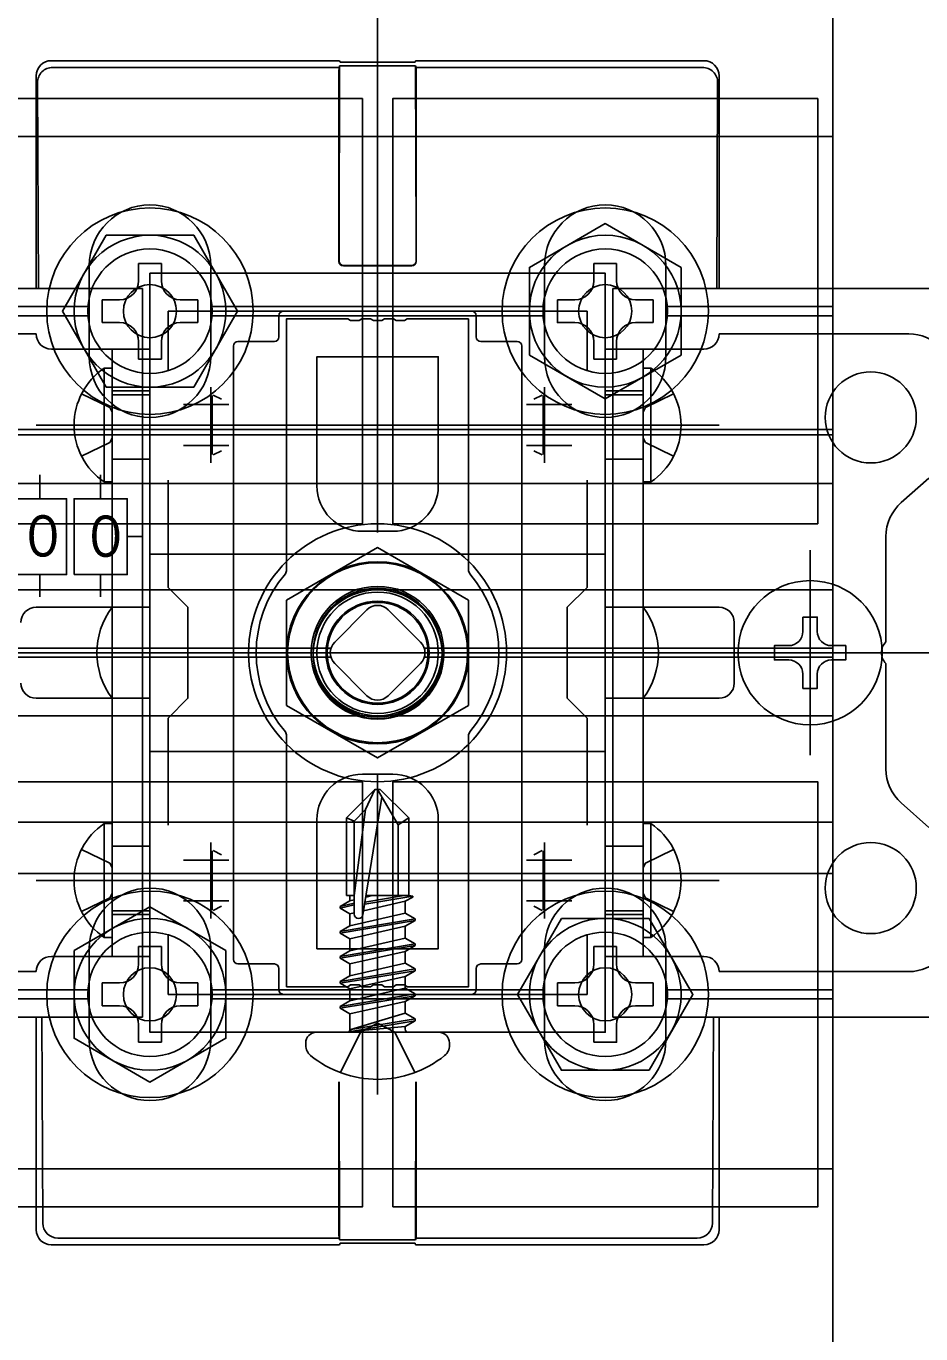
# Model space of a CAD drawing. Units: millimetres, scale not verified. Extents: x -875 to 875, y -1300 to 1293.
# Drawn here: x 45.8 to 104.8, y 725.5 to 811.7 of the extents above; entities that cross this region are included whole.
import ezdxf
from ezdxf.enums import TextEntityAlignment as Align

# ---------------------------------------------------------------- set-up
doc = ezdxf.new("R2010")
doc.units = ezdxf.units.MM
doc.header["$LTSCALE"] = 8
for name, color, linetype in [('0-3_YKK_11', 7, 'Continuous'), ('0-4_YKK_12', 2, 'Continuous'), ('0-5_YKK_13', 4, 'Continuous'), ('0-6_YKK_D', 6, 'Continuous'), ('0-8_YSS_K', 3, 'Continuous')]:
    doc.layers.add(name, color=color, linetype=linetype)
doc.styles.add('ＭＳ ゴシック', font='')
doc.styles.get('ＭＳ ゴシック').set_extended_font_data('MS Gothic')

msp = doc.modelspace()

# ---------------------------------------------------------------- linework, layer by layer
at = {"layer": '0-3_YKK_11'}
for p, q in [((58, 787.9), (58, 782.9)), ((80, 787.9), (80, 782.9)), ((55.5, 785.4), (60.5, 785.4)), ((77.5, 785.4), (82.5, 785.4)), ((58, 757.9), (58, 752.9)), ((80, 757.9), (80, 752.9)), ((55.5, 755.4), (60.5, 755.4)), ((77.5, 755.4), (82.5, 755.4))]:
    msp.add_line(p, q, dxfattribs=at)
msp.add_lwpolyline([(54, 795.4), (54, 745.4), (84, 745.4), (84, 795.4)], close=True, dxfattribs=at)
for points in [[(55.2, 789.033), (55.2, 792.9), (82.8, 792.9), (82.8, 789.033)], [(55.2, 759.033), (55.2, 766.1), (56.5, 767.4), (56.5, 773.4), (55.2, 774.7), (55.2, 781.767)], [(82.8, 781.767), (82.8, 774.7), (81.5, 773.4), (81.5, 767.4), (82.8, 766.1), (82.8, 759.033)], [(82.8, 751.767), (82.8, 747.9), (55.2, 747.9), (55.2, 751.767)]]:
    msp.add_lwpolyline(points, dxfattribs=at)
at = {"layer": '0-4_YKK_12'}
for p, q in [((53.5, 794.4), (53.5, 746.4)), ((291.5, 794.4), (84.5, 794.4)), ((84.5, 794.4), (84.5, 746.4)), ((291.5, 746.4), (84.5, 746.4))]:
    msp.add_line(p, q, dxfattribs=at)
for points in [[(53.5, 794.4), (-207.322, 794.4), (-225, 794.4)], [(53.5, 746.4), (-159.322, 746.4), (-177, 746.4)]]:
    msp.add_lwpolyline(points, dxfattribs=at)
msp.add_circle((69, 770.4), 6, dxfattribs=at)
at = {"layer": '0-5_YKK_13'}
for p, q in [((66.5, 809.4), (47.5, 809.4)), ((66.464, 808.958), (47.591, 808.958)), ((66.464, 808.958), (66.499, 809.063)), ((66.499, 809.063), (71.501, 809.063)), ((66.5, 809.4), (66.535, 809.295)), ((66.535, 809.295), (71.465, 809.295)), ((71.465, 809.295), (71.5, 809.4)), ((90.5, 809.4), (71.5, 809.4)), ((71.536, 808.958), (71.501, 809.063)), ((90.409, 808.958), (71.536, 808.958)), ((46.5, 794.4), (46.5, 808.4)), ((91.5, 808.4), (91.5, 794.4)), ((46.653, 794.4), (46.591, 807.953)), ((91.409, 807.953), (91.347, 794.4)), ((39, 804.4), (99, 804.4)), ((53.25, 796.05), (53.25, 794.9)), ((53.25, 796.05), (54.75, 796.05)), ((54.75, 794.9), (54.75, 796.05)), ((84.75, 796.05), (83.25, 796.05)), ((83.25, 796.05), (83.25, 794.9)), ((84.75, 794.9), (84.75, 796.05)), ((50, 789.9), (50, 795.9)), ((58, 789.9), (58, 795.9)), ((66.748, 795.883), (71.252, 795.883)), ((66.765, 795.9), (71.235, 795.9)), ((80, 789.9), (80, 795.9)), ((88, 789.9), (88, 795.9)), ((50.85, 793.65), (50.85, 792.15)), ((52, 793.65), (50.85, 793.65)), ((57.15, 793.65), (56, 793.65)), ((57.15, 792.15), (57.15, 793.65)), ((82, 793.65), (80.85, 793.65)), ((87.15, 793.65), (86, 793.65)), ((87.15, 793.65), (87.15, 792.15)), ((39, 793.2), (50, 793.2)), ((39, 792.6), (50, 792.6)), ((58, 793.2), (80, 793.2)), ((58, 792.6), (80, 792.6)), ((62.5, 792.6), (62.5, 791.2)), ((75.2, 792.9), (62.8, 792.9)), ((75.5, 791.2), (75.5, 792.6)), ((88, 793.2), (99, 793.2)), ((88, 792.6), (99, 792.6)), ((50.85, 792.15), (52, 792.15)), ((56, 792.15), (57.15, 792.15)), ((86, 792.15), (87.15, 792.15)), ((46.5, 791.4), (34, 791.4)), ((53.25, 790.9), (53.25, 789.75)), ((62.2, 790.9), (59.8, 790.9)), ((78.2, 790.9), (75.8, 790.9)), ((83.25, 790.9), (83.25, 789.75)), ((84.75, 789.75), (84.75, 790.9)), ((91.5, 791.4), (104, 791.4)), ((47.5, 790.4), (51.5, 790.4)), ((59.5, 790.6), (59.5, 750.2)), ((78.5, 750.2), (78.5, 790.6)), ((90.5, 790.4), (86.5, 790.4)), ((50.991, 789.15), (51.5, 789.15)), ((51.5, 789.15), (51.5, 781.65)), ((83.25, 789.75), (84.75, 789.75)), ((87.009, 789.15), (86.5, 789.15)), ((86.5, 789.15), (86.5, 781.65)), ((51.5, 787.65), (54, 787.65)), ((54, 787.4), (51.5, 787.4)), ((58.1, 787.351), (58.1, 783.449)), ((58.711, 787.094), (58.164, 787.368)), ((79.289, 787.094), (79.836, 787.368)), ((79.9, 787.351), (79.9, 783.449)), ((86.5, 787.65), (84, 787.65)), ((84, 787.4), (86.5, 787.4)), ((56.199, 786.746), (59.195, 786.746)), ((59.5, 786.555), (59.5, 784.245)), ((78.5, 786.555), (78.5, 784.245)), ((81.801, 786.746), (78.805, 786.746)), ((46.5, 785.4), (62, 785.4)), ((91.5, 785.4), (76, 785.4)), ((99, 784.759), (99, 785.108)), ((99, 755.87), (99, 784.759)), ((49.491, 783.35), (51.346, 784.255)), ((51.346, 784.255), (51.5, 784.544)), ((56.199, 784.054), (59.195, 784.054)), ((81.801, 784.054), (78.805, 784.054)), ((86.654, 784.255), (86.5, 784.544)), ((88.509, 783.35), (86.654, 784.255)), ((51.5, 783.15), (54, 783.15)), ((58.711, 783.706), (58.164, 783.432)), ((79.289, 783.706), (79.836, 783.432)), ((86.5, 783.15), (84, 783.15)), ((39, 781.55), (99, 781.55)), ((46.75, 782.11), (46.75, 780.55)), ((50.75, 782.11), (50.75, 780.55)), ((105.322, 781.908), (103.507, 780.295)), ((53.535, 778.05), (52.5, 778.05)), ((70, 778.4), (68, 778.4)), ((102.5, 778.053), (102.5, 771.114)), ((97.5, 763.65), (97.5, 777.15)), ((46.75, 775.55), (46.75, 774.075)), ((50.75, 775.55), (50.75, 774.075)), ((39, 774.55), (99, 774.55)), ((46.5, 773.4), (51.5, 773.4)), ((51.5, 773.4), (54, 773.4)), ((66.172, 771.107), (68.293, 773.228)), ((69.707, 773.228), (71.828, 771.107)), ((86.5, 773.4), (84, 773.4)), ((91.5, 773.4), (86.5, 773.4)), ((97.03, 771.81), (97.03, 772.75)), ((92.5, 768.4), (92.5, 772.4)), ((47.25, 770.4), (33.75, 770.4)), ((65.925, 770.7), (39, 770.7)), ((39, 770.1), (65.925, 770.1)), ((99, 770.7), (72.075, 770.7)), ((72.075, 770.1), (99, 770.1)), ((90.75, 770.4), (104.25, 770.4)), ((68.293, 767.572), (66.172, 769.693)), ((71.828, 769.693), (69.707, 767.572)), ((102.5, 769.686), (102.5, 762.747)), ((51.5, 767.4), (46.5, 767.4)), ((51.5, 767.4), (54, 767.4)), ((86.5, 767.4), (84, 767.4)), ((86.5, 767.4), (91.5, 767.4)), ((39, 766.25), (99, 766.25)), ((70, 762.4), (68, 762.4)), ((69, 741.3), (69, 762.402)), ((68.825, 761.4), (66.95, 759.525)), ((68.035, 753.147), (69.289, 760.899)), ((68.207, 760.074), (68.825, 761.4)), ((69.175, 761.4), (68.825, 761.4)), ((70.35, 759.062), (69, 761.4)), ((69.175, 761.4), (71.05, 759.525)), ((67.45, 754.4), (68.207, 760.074)), ((105.322, 758.892), (103.507, 760.505)), ((39, 759.25), (99, 759.25)), ((50.991, 759.15), (51.5, 759.15)), ((50.991, 759.15), (50.991, 751.65)), ((51.5, 759.15), (51.5, 751.65)), ((66.95, 754.4), (66.95, 759.525)), ((67.45, 759.318), (66.95, 759.525)), ((71.05, 754.4), (71.05, 759.525)), ((87.009, 759.15), (86.5, 759.15)), ((86.5, 759.15), (86.5, 751.65)), ((87.009, 759.15), (87.009, 751.65)), ((51.5, 757.65), (54, 757.65)), ((58.1, 757.351), (58.1, 753.449)), ((58.711, 757.094), (58.164, 757.368)), ((79.289, 757.094), (79.836, 757.368)), ((79.9, 757.351), (79.9, 753.449)), ((86.5, 757.65), (84, 757.65)), ((56.199, 756.746), (59.195, 756.746)), ((59.5, 756.555), (59.5, 754.245)), ((78.5, 756.555), (78.5, 754.245)), ((81.801, 756.746), (78.805, 756.746)), ((39, 755.87), (99, 755.87)), ((46.5, 755.4), (62, 755.4)), ((91.5, 755.4), (76, 755.4)), ((56.199, 754.054), (59.195, 754.054)), ((58.711, 753.706), (58.164, 753.432)), ((66.528, 753.697), (67.176, 754.07)), ((66.528, 753.697), (67.45, 753.905)), ((66.528, 753.579), (67.45, 753.787)), ((66.95, 754.4), (67.45, 754.4)), ((67.176, 754.4), (67.176, 754.07)), ((67.176, 754.07), (67.45, 754.132)), ((68.077, 753.409), (70.824, 754.029)), ((71.311, 754.376), (68.149, 753.849)), ((70.749, 754.4), (68.168, 753.97)), ((68.636, 754.4), (68.223, 754.307)), ((68.238, 754.4), (71.05, 754.4)), ((71.311, 754.31), (70.824, 754.029)), ((70.824, 753.246), (70.824, 754.029)), ((71.311, 754.376), (71.05, 754.4)), ((71.311, 754.376), (71.311, 754.376)), ((71.311, 754.376), (71.311, 754.31)), ((81.801, 754.054), (78.805, 754.054)), ((79.289, 753.706), (79.836, 753.432)), ((54, 753.4), (51.5, 753.4)), ((51.5, 753.15), (54, 753.15)), ((66.528, 753.579), (66.528, 753.697)), ((66.528, 753.579), (67.176, 753.205)), ((66.528, 752.049), (71.472, 752.873)), ((67.176, 753.205), (67.45, 753.267)), ((67.176, 752.422), (70.824, 753.246)), ((67.176, 752.422), (67.176, 753.205)), ((71.472, 752.873), (70.824, 753.246)), ((71.472, 752.755), (71.472, 752.873)), ((84, 753.4), (86.5, 753.4)), ((86.5, 753.15), (84, 753.15)), ((71.472, 752.755), (66.528, 751.931)), ((66.528, 752.049), (67.176, 752.422)), ((66.528, 751.931), (66.528, 752.049)), ((67.176, 751.557), (70.824, 752.381)), ((71.472, 752.755), (70.824, 752.381)), ((70.824, 751.599), (70.824, 752.381)), ((50.991, 751.65), (51.5, 751.65)), ((66.528, 751.931), (67.176, 751.557)), ((66.528, 750.401), (71.472, 751.225)), ((67.176, 750.775), (70.824, 751.599)), ((67.176, 750.775), (67.176, 751.557)), ((71.472, 751.225), (70.824, 751.599)), ((71.472, 751.107), (71.472, 751.225)), ((87.009, 751.65), (86.5, 751.65)), ((47.5, 750.4), (51.5, 750.4)), ((50, 750.9), (50, 744.9)), ((54.75, 751.05), (53.25, 751.05)), ((53.25, 751.05), (53.25, 749.9)), ((54.75, 749.9), (54.75, 751.05)), ((58, 750.9), (58, 744.9)), ((71.472, 751.107), (66.528, 750.283)), ((66.528, 750.401), (67.176, 750.775)), ((66.528, 750.283), (66.528, 750.401)), ((66.528, 750.283), (67.176, 749.909)), ((67.176, 749.909), (70.824, 750.733)), ((71.472, 751.107), (70.824, 750.733)), ((70.824, 749.951), (70.824, 750.733)), ((80, 750.9), (80, 744.9)), ((83.25, 751.05), (83.25, 749.9)), ((83.25, 751.05), (84.75, 751.05)), ((84.75, 749.9), (84.75, 751.05)), ((90.5, 750.4), (86.5, 750.4)), ((88, 750.9), (88, 744.9)), ((46.5, 749.4), (34, 749.4)), ((59.8, 749.9), (62.2, 749.9)), ((62.5, 749.6), (62.5, 748.2)), ((66.528, 748.753), (71.472, 749.577)), ((71.472, 749.459), (66.528, 748.635)), ((67.176, 749.127), (70.824, 749.951)), ((67.176, 749.127), (67.176, 749.909)), ((71.472, 749.577), (70.824, 749.951)), ((71.472, 749.459), (70.824, 749.085)), ((71.472, 749.459), (71.472, 749.577)), ((75.5, 748.2), (75.5, 749.6)), ((75.8, 749.9), (78.2, 749.9)), ((91.5, 749.4), (104, 749.4)), ((52, 748.65), (50.85, 748.65)), ((57.15, 748.65), (56, 748.65)), ((57.15, 748.65), (57.15, 747.15)), ((66.528, 748.753), (67.176, 749.127)), ((66.528, 748.635), (66.528, 748.753)), ((66.528, 748.635), (67.176, 748.261)), ((67.176, 748.261), (70.824, 749.085)), ((70.824, 748.303), (70.824, 749.085)), ((80.85, 748.65), (80.85, 747.15)), ((82, 748.65), (80.85, 748.65)), ((87.15, 748.65), (86, 748.65)), ((87.15, 747.15), (87.15, 748.65)), ((39, 748.2), (50, 748.2)), ((58, 748.2), (80, 748.2)), ((62.8, 747.9), (75.2, 747.9)), ((71.472, 747.811), (66.528, 746.987)), ((67.176, 747.479), (70.824, 748.303)), ((67.176, 747.479), (67.176, 748.261)), ((71.472, 747.811), (70.824, 747.438)), ((71.472, 747.811), (71.472, 747.929)), ((88, 748.2), (99, 748.2)), ((39, 747.6), (50, 747.6)), ((56, 747.15), (57.15, 747.15)), ((58, 747.6), (80, 747.6)), ((66.528, 747.105), (67.176, 747.479)), ((66.528, 746.987), (66.528, 747.105)), ((66.528, 746.987), (67.176, 746.614)), ((67.176, 746.614), (70.824, 747.438)), ((70.824, 746.655), (70.824, 747.438)), ((80.85, 747.15), (82, 747.15)), ((86, 747.15), (87.15, 747.15)), ((88, 747.6), (99, 747.6)), ((46.5, 732.399), (46.5, 746.4)), ((46.934, 732.836), (46.872, 746.4)), ((67.176, 745.6), (67.176, 746.614)), ((70.824, 746.655), (67.234, 745.575)), ((67.234, 745.575), (71.472, 746.281)), ((71.472, 746.163), (67.234, 745.457)), ((67.875, 745.4), (69, 745.998)), ((70.125, 745.4), (69, 745.998)), ((71.472, 746.163), (70.824, 745.79)), ((71.472, 746.163), (71.472, 746.281)), ((91.128, 746.4), (91.066, 732.836)), ((91.5, 746.4), (91.5, 732.399)), ((53.25, 745.9), (53.25, 744.75)), ((54.75, 744.75), (54.75, 745.9)), ((64.965, 745.4), (73.035, 745.4)), ((67.875, 745.4), (66.55, 742.743)), ((67.234, 745.457), (70.824, 745.79)), ((67.234, 745.457), (67.234, 745.575)), ((70.125, 745.4), (71.45, 742.743)), ((70.824, 745.6), (70.824, 745.79)), ((83.25, 745.9), (83.25, 744.75)), ((53.25, 744.75), (54.75, 744.75)), ((64.265, 744.538), (64.265, 744.7)), ((73.735, 744.538), (73.735, 744.7)), ((66.448, 742.135), (66.448, 732.841)), ((66.499, 731.737), (66.472, 742.127)), ((71.501, 731.737), (71.528, 742.127)), ((71.552, 742.135), (71.552, 732.841)), ((39, 736.4), (99, 736.4)), ((66.5, 731.4), (47.494, 731.4)), ((66.464, 731.842), (47.933, 731.842)), ((66.464, 731.842), (66.499, 731.737)), ((66.499, 731.737), (71.501, 731.737)), ((66.5, 731.4), (66.535, 731.505)), ((66.535, 731.505), (71.465, 731.505)), ((71.465, 731.505), (71.5, 731.4)), ((90.506, 731.4), (71.5, 731.4)), ((71.536, 731.842), (71.501, 731.737)), ((90.067, 731.842), (71.536, 731.842))]:
    msp.add_line(p, q, dxfattribs=at)
for points in [[(99, 869.1), (99, 671.7), (39, 671.7), (39, 869.1)], [(40, 778.9), (68, 778.9), (68, 806.9), (40, 806.9)], [(70, 778.9), (98, 778.9), (98, 806.9), (70, 806.9)], [(89, 795.787), (84, 798.674), (79, 795.787), (79, 790.013), (84, 787.126), (89, 790.013)], [(51.113, 797.9), (48.226, 792.9), (51.113, 787.9), (56.887, 787.9), (59.774, 792.9), (56.887, 797.9)], [(54, 790.4), (54, 750.4), (51.5, 750.4), (51.5, 790.4)], [(84, 790.4), (84, 750.4), (86.5, 750.4), (86.5, 790.4)], [(84, 785.4), (84, 755.4), (54, 755.4), (54, 785.4)], [(45, 775.55), (48.5, 775.55), (48.5, 780.55), (45, 780.55)], [(49, 775.55), (52.5, 775.55), (52.5, 780.55), (49, 780.55)], [(63, 773.864), (69, 777.328), (75, 773.864), (75, 766.936), (69, 763.472), (63, 766.936)], [(54, 763.9), (54, 776.9), (84, 776.9), (84, 763.9)], [(40, 733.9), (68, 733.9), (68, 761.9), (40, 761.9)], [(70, 733.9), (98, 733.9), (98, 761.9), (70, 761.9)], [(59, 750.787), (54, 753.674), (49, 750.787), (49, 745.013), (54, 742.126), (59, 745.013)], [(81.113, 752.9), (78.226, 747.9), (81.113, 742.9), (86.887, 742.9), (89.774, 747.9), (86.887, 752.9)]]:
    msp.add_lwpolyline(points, close=True, dxfattribs=at)
for points in [[(66.499, 809.063), (66.469, 797.588), (66.466, 796.201)], [(71.501, 809.063), (71.531, 797.588), (71.534, 796.201)], [(66.448, 796.182), (66.448, 797.588), (66.448, 807.959)], [(71.552, 796.182), (71.552, 797.588), (71.552, 807.959)], [(80.85, 793.65), (80.85, 792.15), (82, 792.15)], [(62.928, 775.608), (63, 775.804), (63, 792.4), (67.042, 792.4), (67.225, 792.28), (67.775, 792.28), (67.958, 792.4), (68.542, 792.4), (68.725, 792.28), (69.275, 792.28), (69.458, 792.4), (70.042, 792.4), (70.225, 792.28), (70.775, 792.28), (70.958, 792.4), (75, 792.4)], [(75, 792.4), (75, 775.804), (75.072, 775.608)], [(53.25, 789.75), (54.75, 789.75), (54.75, 790.9)], [(65, 781.4), (65, 789.9), (73, 789.9), (73, 781.4)], [(50.991, 789.15), (50.991, 781.65), (51.5, 781.65)], [(87.009, 789.15), (87.009, 781.65), (86.5, 781.65)], [(49.491, 787.45), (51.346, 786.545), (51.5, 786.256)], [(88.509, 787.45), (86.654, 786.545), (86.5, 786.256)], [(39, 784.759), (39, 785.108), (99, 785.108)], [(39, 755.87), (39, 784.759), (99, 784.759)], [(97.03, 772.75), (97.97, 772.75), (97.97, 771.81)], [(96.09, 769.93), (95.15, 769.93), (95.15, 770.87), (96.09, 770.87)], [(98.91, 770.87), (99.85, 770.87), (99.85, 769.93), (98.91, 769.93)], [(97.97, 768.99), (97.97, 768.05), (97.03, 768.05), (97.03, 768.99)], [(75.072, 765.192), (75, 764.996), (75, 748.4), (70.958, 748.4), (70.775, 748.52), (70.225, 748.52), (70.042, 748.4), (69.458, 748.4), (69.275, 748.52), (68.725, 748.52), (68.542, 748.4), (67.958, 748.4), (67.775, 748.52), (67.225, 748.52), (67.042, 748.4), (63, 748.4), (63, 764.996), (62.928, 765.192)], [(67.45, 753.194), (67.45, 759.318), (68.207, 760.074)], [(65, 759.4), (65, 750.9), (73, 750.9), (73, 759.4)], [(70.35, 754.4), (70.35, 759.062), (71.05, 759.525)], [(49.491, 757.45), (51.346, 756.545), (51.5, 756.256)], [(88.509, 757.45), (86.654, 756.545), (86.5, 756.256)], [(49.491, 753.35), (51.346, 754.255), (51.5, 754.544)], [(88.509, 753.35), (86.654, 754.255), (86.5, 754.544)], [(50.85, 748.65), (50.85, 747.15), (52, 747.15)], [(66.528, 747.105), (71.472, 747.929), (70.824, 748.303)], [(71.472, 746.163), (71.472, 746.281), (70.824, 746.655)], [(83.25, 744.75), (84.75, 744.75), (84.75, 745.9)]]:
    msp.add_lwpolyline(points, dxfattribs=at)
for centre, radius in [((54, 792.9), 6.8), ((84, 792.9), 6.8), ((54, 792.9), 5), ((84, 792.9), 5), ((54, 792.9), 4.1), ((84, 792.9), 4.1), ((54, 792.9), 1.75), ((84, 792.9), 1.75), ((101.5, 785.9), 3), ((69, 770.4), 8.5), ((69, 770.4), 8.5), ((69, 770.4), 5.928), ((69, 770.4), 4.375), ((69, 770.4), 4.25), ((69, 770.4), 4.25), ((69, 770.303), 4.245), ((69, 770.4), 4), ((69, 770.4), 4), ((69, 770.4), 4), ((97.5, 770.4), 4.75), ((69, 770.4), 3.4), ((69, 770.4), 3.324), ((69, 770.4), 3.32), ((101.5, 754.9), 3), ((54, 747.9), 6.8), ((84, 747.9), 6.8), ((54, 747.9), 5), ((84, 747.9), 5), ((54, 747.9), 4.1), ((84, 747.9), 4.1), ((54, 747.9), 1.75), ((84, 747.9), 1.75)]:
    msp.add_circle(centre, radius, dxfattribs=at)
for centre, radius, start, end in [((47.5, 808.4), 1, 90, 180), ((47.591, 807.958), 1, 90, 180.2617), ((90.409, 807.958), 1, 359.7383, 90), ((90.5, 808.4), 1, 0, 90), ((54, 795.9), 4, 0, 180), ((84, 795.9), 4, 0, 180), ((52, 794.9), 1.25, 270, 0), ((56, 794.9), 1.25, 180, 270), ((82, 794.9), 1.25, 270, 0), ((86, 794.9), 1.25, 180, 270), ((52, 790.9), 1.25, 0, 90), ((56, 790.9), 1.25, 90, 180), ((82, 790.9), 1.25, 0, 90), ((86, 790.9), 1.25, 90, 180), ((47.5, 791.4), 1, 180, 270), ((90.5, 791.4), 1, 270, 0), ((104, 788.4), 3, 0, 90), ((54, 789.9), 4, 180, 0), ((84, 789.9), 4, 180, 0), ((53.527, 785.4), 4.527, 124.06671, 235.93329), ((84.473, 785.4), 4.527, 304.06671, 55.93329), ((68, 781.4), 3, 180.00001, 269.99999), ((70, 781.4), 3, 270.00001, 359.99999), ((105.5, 778.053), 3, 131.63354, 180), ((69, 770.4), 8, 139.3793, 220.6207), ((69, 770.4), 8, 319.3793, 40.6207), ((69, 770.4), 4.25, 359.99999, 180.00001), ((69, 772.521), 1, 45, 135), ((46.5, 772.4), 1, 90, 180), ((55.5, 770.4), 5, 143.1301, 216.8699), ((82.5, 770.4), 5, 323.1301, 36.8699), ((91.5, 772.4), 1, 0, 90), ((96.09, 771.81), 0.94, 270, 0), ((98.91, 771.81), 0.94, 180, 270), ((66.879, 770.4), 1, 135, 225), ((71.121, 770.4), 1, 315, 45), ((103.2, 770.4), 1, 134.427, 225.573), ((68.999, 770.502), 4.25, 183.27666, 357.50585), ((96.09, 768.99), 0.94, 0, 90), ((98.91, 768.99), 0.94, 90, 180), ((46.5, 768.4), 1, 180, 270), ((91.5, 768.4), 1, 270, 0), ((69, 768.279), 1, 225, 315), ((68, 759.4), 3, 90.00001, 179.99999), ((70, 759.4), 3, 0.00001, 89.99999), ((105.5, 762.747), 3, 180, 228.36646), ((53.527, 755.4), 4.527, 124.06671, 235.93329), ((84.473, 755.4), 4.527, 304.06671, 55.93329), ((54, 750.9), 4, 0, 180), ((84, 750.9), 4, 0, 180), ((67.744, 753.194), 0.294, 180, 270), ((67.744, 753.194), 0.294, 270, 350.8071), ((104, 752.4), 3, 270, 0), ((47.5, 749.4), 1, 90, 180), ((90.5, 749.4), 1, 0, 90), ((52, 749.9), 1.25, 270, 0), ((56, 749.9), 1.25, 180, 270), ((82, 749.9), 1.25, 270, 0), ((86, 749.9), 1.25, 180, 270), ((52, 745.9), 1.25, 0, 90), ((56, 745.9), 1.25, 90, 180), ((82, 745.9), 1.25, 0, 90), ((86, 745.9), 1.25, 90, 180), ((64.965, 744.7), 0.7, 90, 180), ((66.976, 745.6), 0.2, 270, 360), ((71.024, 745.6), 0.2, 180, 270), ((73.035, 744.7), 0.7, 0, 90), ((54, 744.9), 4, 180, 0), ((65.127, 744.538), 0.862, 180, 230.87645), ((72.873, 744.538), 0.862, 309.12355, 0), ((84, 744.9), 4, 180, 0), ((69, 749.3), 7, 230.87645, 270), ((69, 749.3), 7, 270, 309.12355), ((47.936, 732.844), 1.002, 180.44387, 269.81844), ((90.064, 732.844), 1.002, 270.18156, 359.55613)]:
    msp.add_arc(centre, radius, start, end, dxfattribs=at)
for centre, major_axis, ratio, start_param, end_param in [((66.465, 807.959), (0, -1), 0.017455, 3.193953, 4.712389), ((71.535, 807.959), (0, -1), 0.017455, 1.570796, 3.089233), ((66.748, 796.183), (0.212, 0.212), 0.999695, 2.356347, 3.926839), ((66.766, 796.201), (-0.123, -0.275), 0.996125, 5.132377, 6.702869), ((71.234, 796.201), (0.123, -0.275), 0.996125, 5.863502, 7.433993), ((71.252, 796.183), (-0.212, 0.212), 0.999695, 2.356347, 3.926839), ((62.8, 792.6), (-0.212, 0.212), 0.999695, 5.497939, 7.068431), ((75.2, 792.6), (0.212, 0.212), 0.999695, 5.497939, 7.068431), ((59.8, 790.6), (-0.212, 0.212), 0.999695, 5.497939, 7.068431), ((62.2, 791.2), (0.212, -0.212), 0.999695, 5.497939, 7.068431), ((75.8, 791.2), (-0.212, -0.212), 0.999695, 5.497939, 7.068431), ((78.2, 790.6), (0.212, 0.212), 0.999695, 5.497939, 7.068431), ((59.8, 750.2), (-0.212, -0.212), 0.999695, 5.497939, 7.068431), ((62.2, 749.6), (0.212, 0.212), 0.999695, 5.497939, 7.068431), ((75.8, 749.6), (-0.212, 0.212), 0.999695, 5.497939, 7.068431), ((78.2, 750.2), (0.212, -0.212), 0.999695, 5.497939, 7.068431), ((62.8, 748.2), (-0.212, -0.212), 0.999695, 5.497939, 7.068431), ((75.2, 748.2), (0.212, -0.212), 0.999695, 5.497939, 7.068431), ((47.501, 732.406), (0.487, 0.883), 0.991424, 2.078413, 3.641926), ((66.465, 732.841), (0, 1), 0.017455, 1.570796, 3.089233), ((71.535, 732.841), (0, 1), 0.017455, 3.193953, 4.712389), ((90.499, 732.406), (-0.487, 0.883), 0.991424, 2.641259, 4.204772)]:
    msp.add_ellipse(centre, major_axis=major_axis, ratio=ratio, start_param=start_param, end_param=end_param, dxfattribs=at)
at = {"layer": '0-6_YKK_D'}
for q in [(69, 952.4), (69, 952.4), (69, 922.4), (69, 922.4)]:
    msp.add_line((69, 778.328), q, dxfattribs=at)
at = {"layer": '0-8_YSS_K'}
msp.add_line((-199.998, 770.4), (292.502, 770.4), dxfattribs=at)

# ---------------------------------------------------------------- texts
at = {"layer": '0-5_YKK_13', "style": 'ＭＳ ゴシック', "width": 0.9}
for p in [(45.283, 775.928), (49.42, 775.91)]:
    msp.add_text('０', height=2.711, dxfattribs=at).set_placement(p, align=Align.BOTTOM_LEFT)

doc.saveas('drawing.dxf')
